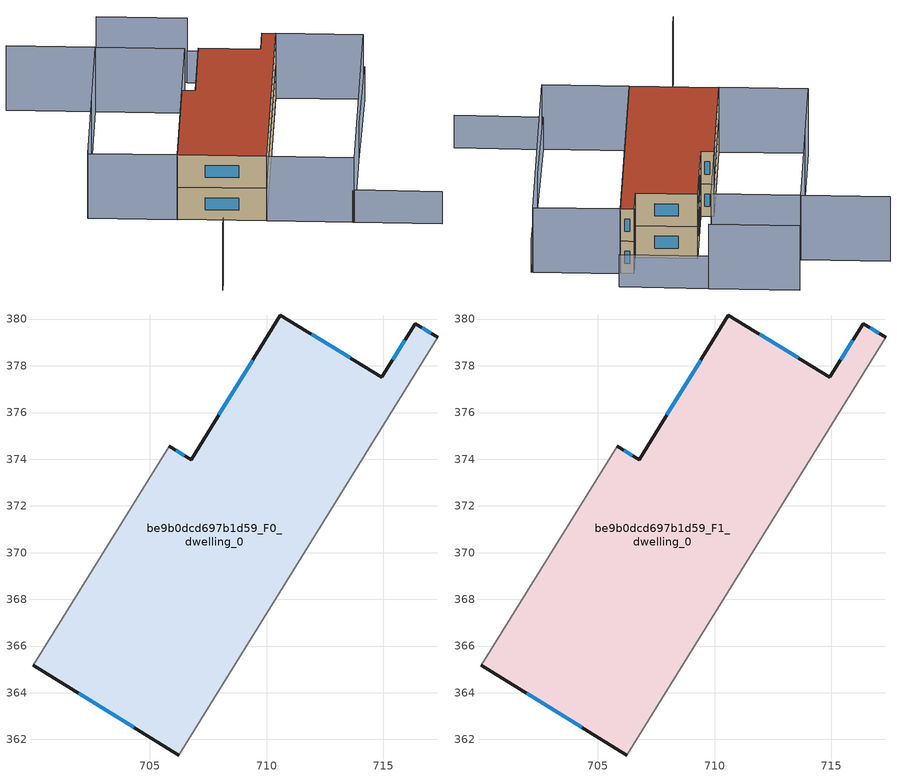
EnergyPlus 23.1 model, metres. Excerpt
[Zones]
be9b0dcd697b1d59_F0_dwelling_0
 floor ground (EU_floor_Construction): 717.32,379.22 706.25,361.33 700.02,365.17 705.83,374.55 706.77,373.97 710.59,380.17 714.94,377.5 714.96,377.54 716.36,379.81 z0
 wall outside (EU_wall_Construction): 717.32,379.22 716.36,379.81 714.96,377.54 714.94,377.5 710.59,380.17 706.77,373.97 705.83,374.55 / 700.02,365.17 706.25,361.33 z0:3
 wall adiabatic (EU_wall_Construction): 706.25,361.33 717.32,379.22 / 705.83,374.55 700.02,365.17 z0:3
 window (EU_Window_Construction): 717.02,379.4 716.66,379.63 / 701.96,363.98 704.31,362.53 / 706.48,374.15 706.12,374.37 / 709.4,378.24 707.96,375.91 / 713.58,378.33 711.94,379.34 / 715.92,379.1 715.4,378.25 z0.93:2.07
be9b0dcd697b1d59_F1_dwelling_0
 floor to be9b0dcd697b1d59_F0_dwelling_0 (EU_floor_Construction): 717.32,379.22 706.25,361.33 700.02,365.17 705.83,374.55 706.77,373.97 710.59,380.17 714.94,377.5 714.96,377.54 716.36,379.81 z3
 wall outside (EU_wall_Construction): 717.32,379.22 716.36,379.81 714.96,377.54 714.94,377.5 710.59,380.17 706.77,373.97 705.83,374.55 / 700.02,365.17 706.25,361.33 z3:6
 wall adiabatic (EU_wall_Construction): 706.25,361.33 717.32,379.22 / 705.83,374.55 700.02,365.17 z3:6
 window (EU_Window_Construction): 717.02,379.4 716.66,379.63 / 701.96,363.98 704.31,362.53 / 706.48,374.15 706.12,374.37 / 709.4,378.24 707.96,375.91 / 713.58,378.33 711.94,379.34 / 715.92,379.1 715.4,378.25 z3.93:5.07
 roof outside (EU_roof_Construction): 706.25,361.33 717.32,379.22 716.36,379.81 714.96,377.54 714.94,377.5 710.59,380.17 706.77,373.97 705.83,374.55 700.02,365.17 z6
shading: 718.39,353.73 712.23,357.65 / 712.23,357.65 723.54,375.43 / 718.55,381.18 712.35,385.06 z0:3; 697.15,388.32 703.37,384.47 / 703.37,384.47 693.78,368.99 / 697.92,353.96 697.18,352.77 / 712.35,385.07 706.06,389.01 / 706.25,361.34 717.33,379.23 / 717.33,379.23 723.41,375.46 / 723.41,375.46 712.33,357.57 / 712.33,357.57 706.25,361.34 / 709.59,380.63 700.01,365.15 / 700.01,365.15 693.79,369 / 693.79,369 703.37,384.48 / 703.37,384.48 709.59,380.63 z0:6
[Building]
EU S2 Campaign: North Axis=0; Terrain=City; Solar Distribution=FullExterior
[Site:Location]
Montreal-Trudeau.Intl.AP: Latitude=45.4667; Longitude=-73.75; Time Zone=-5; Elevation=36
[SizingPeriod:WeatherFileDays]
AnnualSizingPeriod: Begin Month=1; Begin Day of Month=1; End Month=12; End Day of Month=31; Day of Week for Start Day=Monday; Use Weather File Daylight Saving Period=No; Use Weather File Rain and Snow Indicators=No
[MATERIAL]
EU_InternalMass_Material: Roughness=MediumRough; Thickness=0.1; Conductivity=1; Density=1800; Specific Heat=900; Thermal Absorptance=0.9; Solar Absorptance=0.7; Visible Absorptance=0.7
[MATERIAL:NOMASS] Roughness=MediumRough; Thermal Absorptance=0.9; Solar Absorptance=0.7; Visible Absorptance=0.7
Name | Thermal Resistance
EU_wall_NoMass; EU_floor_NoMass | 1.36485
EU_roof_NoMass | 2.55992
[WINDOWMATERIAL:SIMPLEGLAZINGSYSTEM]
EU_Window_SimpleGlazing: UFactor=3.92339; Solar Heat Gain Coefficient=0.8; Visible Transmittance=0.8
[CONSTRUCTION]
EU_wall_Construction: EU_wall_NoMass
EU_roof_Construction: EU_roof_NoMass
EU_floor_Construction: EU_floor_NoMass
EU_Window_Construction: EU_Window_SimpleGlazing
EU_InternalMass_Construction: EU_InternalMass_Material
[ZONE] Type=1; Multiplier=1; Ceiling Height=autocalculate; Floor Area=autocalculate; Part of Total Floor Area=Yes
Name | Volume
be9b0dcd697b1d59_F0_dwelling_0 | 387.22
be9b0dcd697b1d59_F1_dwelling_0 | 387.221
[INTERNALMASS] Construction=EU_InternalMass_Construction; Surface Area=129.073
Name | Zone or ZoneList
be9b0dcd697b1d59_F0_dwelling_0_EU_InternalMass | be9b0dcd697b1d59_F0_dwelling_0
be9b0dcd697b1d59_F1_dwelling_0_EU_InternalMass | be9b0dcd697b1d59_F1_dwelling_0
[OTHEREQUIPMENT] Fuel Type=Electricity; Design Level Calculation Method=Watts/Area; Power per Zone Floor Area=1; Fraction Latent=0; Fraction Radiant=0; Fraction Lost=0; Carbon Dioxide Generation Rate=0; EndUse Subcategory=EU_Step8_InternalGains
Name | Zone or ZoneList or Space or SpaceList | Schedule
EU_Step8_InternalGain_be9b0dcd697b1d59_F0_dwelling_0_f000 | be9b0dcd697b1d59_F0_dwelling_0 | EU_Step8_GainSchedule_be9b0dcd697b1d59_F0_dwelling_0_f000
EU_Step8_InternalGain_be9b0dcd697b1d59_F1_dwelling_0_f000 | be9b0dcd697b1d59_F1_dwelling_0 | EU_Step8_GainSchedule_be9b0dcd697b1d59_F1_dwelling_0_f000
[ZONEVENTILATION:DESIGNFLOWRATE] Schedule=EU_AlwaysOn; Design Flow Rate Calculation Method=AirChanges/Hour; Air Changes per Hour=0.860309; Ventilation Type=Natural; Fan Pressure Rise=0; Fan Total Efficiency=1; Constant Term Coefficient=1; Temperature Term Coefficient=0; Velocity Term Coefficient=0; Velocity Squared Term Coefficient=0; Minimum Indoor Temperature=-100; Maximum Indoor Temperature=100; Delta Temperature=-100; Minimum Outdoor Temperature=-100; Maximum Outdoor Temperature=100; Maximum Wind Speed=40
Name | Zone or ZoneList or Space or SpaceList
EU_ConstantAir_be9b0dcd697b1d59_F0_dwelling_0 | be9b0dcd697b1d59_F0_dwelling_0
EU_ConstantAir_be9b0dcd697b1d59_F1_dwelling_0 | be9b0dcd697b1d59_F1_dwelling_0
[HVACTEMPLATE:THERMOSTAT] Constant Heating Setpoint=20; Constant Cooling Setpoint=50
EU_HeatOnly_be9b0dcd697b1d59_F0_dwelling_0; EU_HeatOnly_be9b0dcd697b1d59_F1_dwelling_0
[HVACTEMPLATE:ZONE:IDEALLOADSAIRSYSTEM] System Availability Schedule=EU_AlwaysOn; Maximum Heating Supply Air Temperature=50; Minimum Cooling Supply Air Temperature=13; Maximum Heating Supply Air Humidity Ratio=0.0156; Minimum Cooling Supply Air Humidity Ratio=0.0077; Heating Limit=NoLimit; Cooling Limit=NoLimit; Heating Availability Schedule=EU_AlwaysOn; Cooling Availability Schedule=EU_CoolingOff; Dehumidification Control Type=ConstantSensibleHeatRatio; Cooling Sensible Heat Ratio=0.7; Dehumidification Setpoint=60; Humidification Control Type=None; Humidification Setpoint=30; Outdoor Air Method=None; Outdoor Air Flow Rate per Person=0.00944; Outdoor Air Flow Rate per Zone Floor Area=0; Outdoor Air Flow Rate per Zone=0; Demand Controlled Ventilation Type=None; Outdoor Air Economizer Type=NoEconomizer; Heat Recovery Type=None; Sensible Heat Recovery Effectiveness=0.7; Latent Heat Recovery Effectiveness=0.65
Name | Template Thermostat
be9b0dcd697b1d59_F0_dwelling_0 | EU_HeatOnly_be9b0dcd697b1d59_F0_dwelling_0
be9b0dcd697b1d59_F1_dwelling_0 | EU_HeatOnly_be9b0dcd697b1d59_F1_dwelling_0
[SIZING:ZONE] Zone Cooling Design Supply Air Temperature Input Method=SupplyAirTemperature; Zone Cooling Design Supply Air Temperature=13; Zone Heating Design Supply Air Temperature Input Method=SupplyAirTemperature; Zone Heating Design Supply Air Temperature=50; Zone Cooling Design Supply Air Humidity Ratio=0.008; Zone Heating Design Supply Air Humidity Ratio=0.008; Cooling Design Air Flow Method=DesignDay; Cooling Design Air Flow Rate=0; Cooling Minimum Air Flow per Zone Floor Area=0.000762; Cooling Minimum Air Flow=0; Cooling Minimum Air Flow Fraction=0.2; Heating Design Air Flow Method=DesignDay; Heating Design Air Flow Rate=0; Heating Maximum Air Flow per Zone Floor Area=0.002032; Heating Maximum Air Flow=0.141576; Heating Maximum Air Flow Fraction=0.3; Account for Dedicated Outdoor Air System=No; Dedicated Outdoor Air System Control Strategy=NeutralSupplyAir; Dedicated Outdoor Air Low Setpoint Temperature for Design=autosize; Dedicated Outdoor Air High Setpoint Temperature for Design=autosize; Zone Load Sizing Method=Sensible Load Only No Latent Load; Zone Latent Cooling Design Supply Air Humidity Ratio Input Method=HumidityRatioDifference; Zone Cooling Design Supply Air Humidity Ratio Difference=0.005; Zone Latent Heating Design Supply Air Humidity Ratio Input Method=HumidityRatioDifference; Zone Humidification Design Supply Air Humidity Ratio Difference=0.005
be9b0dcd697b1d59_F0_dwelling_0; be9b0dcd697b1d59_F1_dwelling_0
[SCHEDULE:CONSTANT]
Name | Hourly Value
EU_AlwaysOn | 1
EU_CoolingOff | 0
[SCHEDULE:FILE] Column Number=1; Rows to Skip at Top=0; Number of Hours of Data=8760; Column Separator=Comma; Interpolate to Timestep=No; Minutes per Item=60; Adjust Schedule for Daylight Savings=Yes
Name | File
EU_Step8_GainSchedule_be9b0dcd697b1d59_F0_dwelling_0_f000 | ../../schedules/be9b0dcd697b1d59/be9b0dcd697b1d59_F0_dwelling_0_f000_gain.csv
EU_Step8_GainSchedule_be9b0dcd697b1d59_F1_dwelling_0_f000 | ../../schedules/be9b0dcd697b1d59/be9b0dcd697b1d59_F1_dwelling_0_f000_gain.csv
